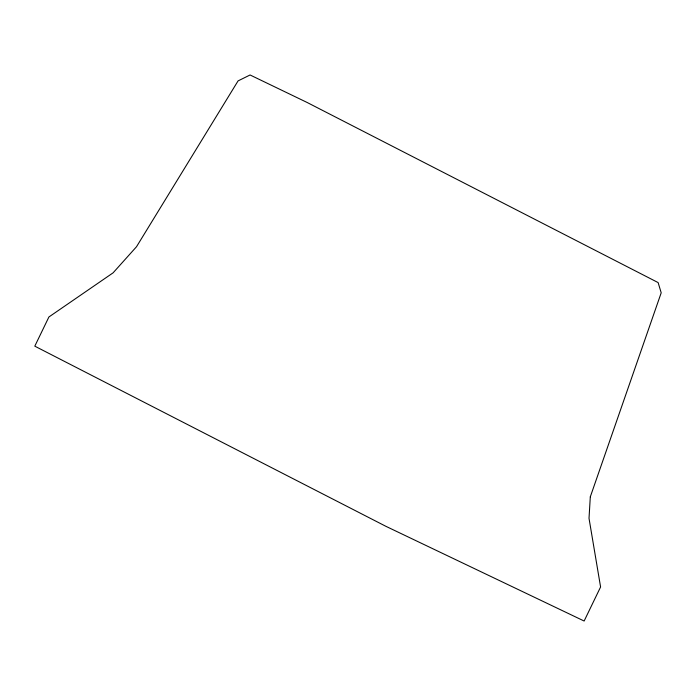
<?xml version="1.0" encoding="UTF-8"?>
<svg xmlns="http://www.w3.org/2000/svg" width="696" height="696" viewBox="0 0 696 696"><rect width="100%" height="100%" fill="white"/><g stroke="black" fill="none" stroke-linecap="round" stroke-linejoin="round"><path stroke-width="1.04" d="M590.304 496.831L589.016 518.32L600.587 586.98L584.135 621.023L385.819 526.28L34.8 346.164L48.911 316.976L113.1 272.832L136.512 246.732L238.067 80.901L250.073 74.977L307.11 102.469L658.12 282.585L661.2 292.816L590.304 496.831"/></g></svg>
